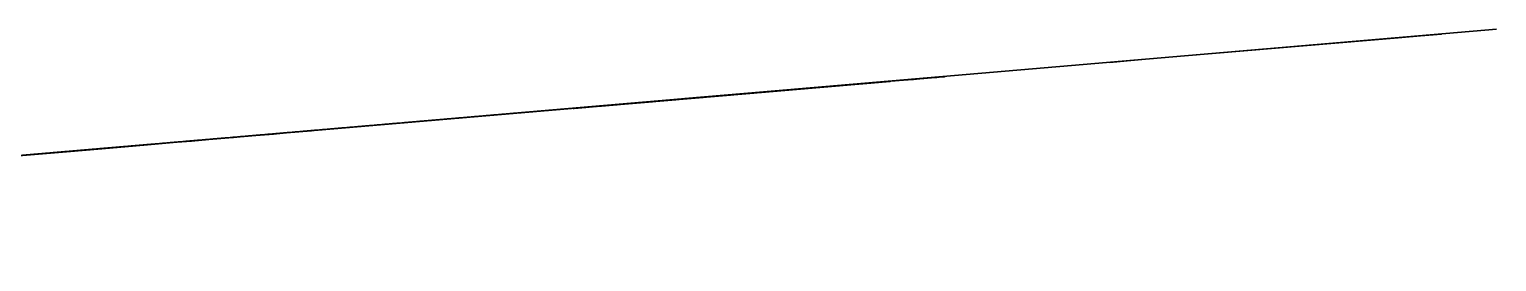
# Model space of a CAD drawing. Header units: millimetres. Extents: x 235072 to 246269, y 20126 to 21085.
# Drawn here: x 245608 to 246269, y 20980 to 21085 of the extents above; entities that cross this region are included whole.
import ezdxf

# ---------------------------------------------------------------- set-up
doc = ezdxf.new("R2010")
doc.units = ezdxf.units.MM
doc.header["$MEASUREMENT"] = 0
doc.linetypes.add('CENTER2', pattern=[1.125, 0.75, -0.125, 0.125, -0.125])
doc.linetypes.add('HIDDEN2', pattern=[0.1875, 0.125, -0.0625])
for name, color, linetype in [('Section 1-150-SL-B4-221', 85, 'Continuous'), ('Section 1-300-CEN-D3-258', 70, 'Continuous'), ('Section 1-CENTER', 1, 'CENTER2'), ('Section 1-HIDDEN', 7, 'HIDDEN2'), ('Section 1-PROPOSED_PIPE_SUPPORT_2', 6, 'Continuous'), ('Section 1-PROPOSED_PIPE_SUPPORT_3', 6, 'Continuous'), ('Section 1-RE', 5, 'Continuous'), ('Section 1-SLUDGE TO STRAIN PRESS INLET', 3, 'Continuous')]:
    doc.layers.add(name, color=color, linetype=linetype)

# ---------------------------------------------------------------- blocks, each defined once
blk = doc.blocks.new('*U299')
at = {"layer": 'Section 1-300-CEN-D3-258', "color": 0, "linetype": 'ByBlock', "lineweight": -2}
for p, q in [((245594, 21027.38, 23474.12), (245271.89, 20999.8, 23797.41)), ((245043.73, 20980.27, 23568.41), (245365.84, 21007.85, 23245.13)), ((245271.89, 20999.8, 23797.41), (245043.73, 20980.27, 23568.41))]:
    blk.add_line(p, q, dxfattribs=at)
at = {"layer": 'Section 1-300-CEN-D3-258', "color": 0, "linetype": 'ByBlock', "lineweight": -2, "extrusion": (-0.085306, 0.996355, 6.93889e-18)}
blk.add_ellipse((245479.92, 21017.61, 23359.62), major_axis=(114.08, 9.77, 114.5), ratio=0.999999, start_param=0, end_param=0.830525, dxfattribs=at)
at = {"layer": 'Section 1-CENTER'}
for p in [(245157.81, 20990.03, 23682.91), (245479.92, 21017.61, 23359.62)]:
    blk.add_line(p, (245479.6, 21017.59, 23359.95), dxfattribs=at)
at = {"layer": 'Section 1-HIDDEN'}
blk.add_line((245365.84, 21007.85, 23245.13), (245365.84, 21007.85, 23245.12), dxfattribs=at)
at = {"layer": 'Section 1-HIDDEN', "extrusion": (-0.085306, 0.996355, 6.93889e-18)}
blk.add_ellipse((245479.92, 21017.61, 23359.62), major_axis=(114.08, 9.77, 114.5), ratio=0.999999, start_param=0.830525, end_param=4.712389, dxfattribs=at)
at = {"layer": 'Section 1-HIDDEN', "extrusion": (-0.085306, 0.996355, -6.93889e-18)}
blk.add_ellipse((245479.92, 21017.61, 23359.62), major_axis=(114.08, 9.77, 114.5), ratio=0.999999, start_param=-1.570796, end_param=0, dxfattribs=at)
blk = doc.blocks.new('*U302')
at = {"layer": 'Section 1-PROPOSED_PIPE_SUPPORT_2', "color": 0, "linetype": 'ByBlock', "lineweight": -2}
for p, q in [((245376.49, 21008.76, 23692.43), (245659.29, 21032.97, 23692.43)), ((245383.16, 21009.33, 23685.73), (245659.29, 21032.97, 23685.73)), ((245465.84, 21016.41, 23677.73), (245659.29, 21032.97, 23677.73)), ((245465.84, 21016.41, 23607.13), (245659.29, 21032.97, 23607.13)), ((245469.45, 21016.72, 23599.13), (245659.29, 21032.97, 23599.13)), ((245476.12, 21017.29, 23592.43), (245659.29, 21032.97, 23592.43)), ((245659.29, 21032.97, 23677.73), (245659.29, 21032.97, 23607.13)), ((245659.29, 21032.97, 23685.73), (245659.29, 21032.97, 23677.73)), ((245659.29, 21032.97, 23692.43), (245659.29, 21032.97, 23685.73)), ((245659.29, 21032.97, 23607.13), (245659.29, 21032.97, 23599.13)), ((245659.29, 21032.97, 23599.13), (245659.29, 21032.97, 23592.43)), ((245391.13, 21010.01, 23677.73), (245465.84, 21016.41, 23677.73)), ((245461.48, 21016.03, 23607.13), (245465.84, 21016.41, 23607.13)), ((245465.84, 21016.41, 23607.13), (245465.84, 21016.41, 23602.75)), ((245465.84, 21016.41, 23685.73), (245465.84, 21016.41, 23677.73))]:
    blk.add_line(p, q, dxfattribs=at)
blk = doc.blocks.new('*U303')
at = {"layer": 'Section 1-PROPOSED_PIPE_SUPPORT_2', "color": 0, "linetype": 'ByBlock', "lineweight": -2}
for p, q in [((245522.74, 21021.28, 24112.96), (245638.91, 21031.23, 24112.96)), ((245529.42, 21021.85, 24106.26), (245645.58, 21031.8, 24106.26)), ((245537.39, 21022.53, 24098.26), (245653.55, 21032.48, 24098.26)), ((245607.73, 21028.56, 24027.66), (245659.29, 21032.97, 24027.66)), ((245615.7, 21029.24, 24019.66), (245659.29, 21032.97, 24019.66)), ((245622.38, 21029.81, 24012.96), (245659.29, 21032.97, 24012.96)), ((245659.29, 21032.97, 24092.5), (245659.29, 21032.97, 24027.66)), ((245659.29, 21032.97, 24027.66), (245659.29, 21032.97, 24019.66)), ((245659.29, 21032.97, 24019.66), (245659.29, 21032.97, 24012.96)), ((245420.18, 21012.5, 24019.66), (245530.7, 21021.96, 24019.66)), ((245426.86, 21013.07, 24012.96), (245537.38, 21022.53, 24012.96)), ((245465.84, 21016.41, 24027.66), (245522.73, 21021.28, 24027.66)), ((245327.22, 21004.54, 24112.96), (245437.74, 21014, 24112.96)), ((245333.9, 21005.11, 24106.26), (245444.42, 21014.57, 24106.26)), ((245341.87, 21005.79, 24098.26), (245452.39, 21015.26, 24098.26)), ((245412.21, 21011.82, 24027.66), (245465.84, 21016.41, 24027.66)), ((245465.84, 21016.41, 24027.66), (245465.84, 21016.41, 24019.66))]:
    blk.add_line(p, q, dxfattribs=at)
blk = doc.blocks.new('*U305')
at = {"layer": 'Section 1-PROPOSED_PIPE_SUPPORT_2', "color": 0, "linetype": 'ByBlock', "lineweight": -2}
for p, q in [((245169.64, 20991.05, 23187.66), (245738.01, 21039.71, 23187.66)), ((245169.64, 20991.05, 23180.96), (245738.01, 21039.71, 23180.96)), ((245169.64, 20991.05, 23094.36), (245738.01, 21039.71, 23094.36)), ((245169.64, 20991.05, 23087.66), (245738.01, 21039.71, 23087.66)), ((245475.81, 21017.26, 23102.36), (245738.01, 21039.71, 23102.36)), ((245475.81, 21017.26, 23172.96), (245738.01, 21039.71, 23172.96)), ((245738.01, 21039.71, 23187.66), (245738.01, 21039.71, 23180.96)), ((245738.01, 21039.71, 23102.36), (245738.01, 21039.71, 23094.36)), ((245738.01, 21039.71, 23172.96), (245738.01, 21039.71, 23102.36)), ((245738.01, 21039.71, 23094.36), (245738.01, 21039.71, 23087.66)), ((245738.01, 21039.71, 23180.96), (245738.01, 21039.71, 23172.96)), ((245169.64, 20991.05, 23172.96), (245475.81, 21017.26, 23172.96)), ((245169.64, 20991.05, 23102.36), (245475.81, 21017.26, 23102.36)), ((245475.81, 21017.26, 23180.96), (245475.81, 21017.26, 23172.96)), ((245475.81, 21017.26, 23102.36), (245475.81, 21017.26, 23094.36))]:
    blk.add_line(p, q, dxfattribs=at)
blk = doc.blocks.new('*U307')
at = {"layer": 'Section 1-PROPOSED_PIPE_SUPPORT_2', "color": 0, "linetype": 'ByBlock', "lineweight": -2}
for p, q in [((245433.48, 21013.64, 23005.92), (245738.01, 21039.71, 23005.92)), ((245440.15, 21014.21, 23012.62), (245738.01, 21039.71, 23012.62)), ((245475.81, 21017.26, 23020.62), (245738.01, 21039.71, 23020.62)), ((245738.01, 21039.71, 23020.62), (245738.01, 21039.71, 23012.62)), ((245738.01, 21039.71, 23087.66), (245738.01, 21039.71, 23020.62)), ((245738.01, 21039.71, 23012.62), (245738.01, 21039.71, 23005.92)), ((245448.13, 21014.89, 23020.62), (245475.81, 21017.26, 23020.62)), ((245475.81, 21017.26, 23020.62), (245475.81, 21017.26, 23012.62)), ((245169.64, 20991.05, 23020.62), (245377.67, 21008.86, 23020.62)), ((245169.64, 20991.05, 23012.62), (245369.7, 21008.18, 23012.62)), ((245169.64, 20991.05, 23005.92), (245363.03, 21007.6, 23005.92))]:
    blk.add_line(p, q, dxfattribs=at)
blk = doc.blocks.new('*U311')
at = {"layer": 'Section 1-300-CEN-D3-258', "color": 0, "linetype": 'ByBlock', "lineweight": -2}
for p, q in [((245641.25, 21031.43, 23267.13), (245641.25, 21031.43, 23359.62)), ((245318.58, 21003.8, 23267.13), (245318.58, 21003.8, 23292.55))]:
    blk.add_line(p, q, dxfattribs=at)
at = {"layer": 'Section 1-300-CEN-D3-258', "color": 0, "linetype": 'ByBlock', "lineweight": -2, "extrusion": (-0.085306, 0.996355, 2.0463e-34)}
for start_param, end_param in [(1.570796, 2.083694), (-2.083694, -1.570796)]:
    blk.add_ellipse((245479.92, 21017.61, 23267.13), major_axis=(0, 0, 161.95), ratio=0.999866, start_param=start_param, end_param=end_param, dxfattribs=at)
at = {"layer": 'Section 1-300-CEN-D3-258', "color": 0, "linetype": 'ByBlock', "lineweight": -2, "extrusion": (-0.085306, 0.996355, -2.45002e-18)}
blk.add_ellipse((245479.92, 21017.61, 23359.62), major_axis=(-161.33, -13.81), ratio=0.999866, start_param=3.100194, end_param=3.186726, dxfattribs=at)
at = {"layer": 'Section 1-HIDDEN'}
for p, q in [((245479.92, 21017.61, 23359.62), (245479.92, 21017.61, 23267.13)), ((245318.58, 21003.8, 23292.55), (245318.58, 21003.8, 23359.62))]:
    blk.add_line(p, q, dxfattribs=at)
at = {"layer": 'Section 1-HIDDEN', "extrusion": (-0.085306, 0.996355, 2.01945e-19)}
blk.add_ellipse((245479.92, 21017.61, 23359.62), major_axis=(-161.33, -13.81), ratio=0.999866, start_param=3.186726, end_param=7.853982, dxfattribs=at)
at = {"layer": 'Section 1-HIDDEN', "extrusion": (-0.085306, 0.996355, 2.0463e-34)}
for start_param, end_param in [(-1.570796, 1.570796), (2.083694, 3.141593), (-3.141593, -2.083694)]:
    blk.add_ellipse((245479.92, 21017.61, 23267.13), major_axis=(0, 0, 161.95), ratio=0.999866, start_param=start_param, end_param=end_param, dxfattribs=at)
at = {"layer": 'Section 1-HIDDEN', "extrusion": (-0.085306, 0.996355, 5.933e-19)}
blk.add_ellipse((245479.92, 21017.61, 23359.62), major_axis=(-161.33, -13.81), ratio=0.999866, start_param=1.570796, end_param=3.100194, dxfattribs=at)
blk = doc.blocks.new('*U312')
at = {"layer": 'Section 1-CENTER'}
blk.add_line((245639.88, 21031.31, 23952.74), (245390.53, 21009.96, 24203), dxfattribs=at)
at = {"layer": 'Section 1-HIDDEN'}
for p, q in [((245369.28, 21008.14, 24181.68), (245369.28, 21008.14, 24181.68)), ((245390.53, 21009.96, 24203), (245377.11, 21008.81, 24216.47)), ((245411.78, 21011.78, 24224.33), (245411.78, 21011.78, 24224.33))]:
    blk.add_line(p, q, dxfattribs=at)
at = {"layer": 'Section 1-HIDDEN', "extrusion": (0.085306, -0.996355, 8.57647e-15)}
blk.add_ellipse((245639.88, 21031.31, 23952.74), major_axis=(21.25, 1.82, 21.33), ratio=0.00739, start_param=-1.563406, end_param=4.719779, dxfattribs=at)
at = {"layer": 'Section 1-HIDDEN', "extrusion": (-0.085306, 0.996355, -2.52853e-14)}
blk.add_ellipse((245390.53, 21009.96, 24203), major_axis=(21.25, 1.82, 21.33), ratio=0.00739, start_param=3.139259, end_param=6.275795, dxfattribs=at)
at = {"layer": 'Section 1-HIDDEN', "extrusion": (-0.085306, 0.996355, -8.28504e-15)}
blk.add_ellipse((245390.53, 21009.96, 24203), major_axis=(21.25, 1.82, 21.33), ratio=0.00739, start_param=-0.00739, end_param=0.002334, dxfattribs=at)
at = {"layer": 'Section 1-RE', "color": 0, "linetype": 'ByBlock', "lineweight": -2}
for p, q in [((245369.28, 21008.14, 24181.68), (245618.63, 21029.49, 23931.41)), ((245411.78, 21011.78, 24224.33), (245661.13, 21033.13, 23974.06))]:
    blk.add_line(p, q, dxfattribs=at)
at = {"layer": 'Section 1-RE', "color": 0, "linetype": 'ByBlock', "lineweight": -2, "extrusion": (-0.085306, 0.996355, -4.86416e-15)}
blk.add_ellipse((245390.53, 21009.96, 24203), major_axis=(21.25, 1.82, 21.33), ratio=0.00739, start_param=0.002334, end_param=3.139259, dxfattribs=at)
blk = doc.blocks.new('*U315')
at = {"layer": 'Section 1-150-SL-B4-221', "color": 0, "linetype": 'ByBlock', "lineweight": -2}
for p, q in [((245616.1, 21029.27, 24135.85), (245675.62, 21034.37, 24195.1)), ((245513.9, 21020.52, 24346.87), (245513.9, 21020.52, 24178.59))]:
    blk.add_line(p, q, dxfattribs=at)
at = {"layer": 'Section 1-150-SL-B4-221', "color": 0, "linetype": 'ByBlock', "lineweight": -2, "extrusion": (-0.085306, 0.996355, -3.40508e-30)}
blk.add_arc((-246412.13, 24034.13), 312.74, 90, 135.20454, dxfattribs=at)
at = {"layer": 'Section 1-150-SL-B4-221', "color": 0, "linetype": 'ByBlock', "lineweight": -2, "extrusion": (0.085306, -0.996355, 0)}
blk.add_arc((246412.13, 24034.13), 144.46, 44.76076, 90, dxfattribs=at)
at = {"layer": 'Section 1-CENTER'}
for p in [(245675.62, 21034.37, 24195.1), (245513.9, 21020.52, 24262.73)]:
    blk.add_line(p, (245608.8, 21028.65, 24262.73), dxfattribs=at)
at = {"layer": 'Section 1-HIDDEN'}
blk.add_line((245675.62, 21034.37, 24195.1), (245735.15, 21039.47, 24254.34), dxfattribs=at)
at = {"layer": 'Section 1-HIDDEN', "extrusion": (-0.085306, 0.996355, -9.73973e-24)}
blk.add_arc((-246412.13, 24034.13), 312.74, 135.20454, 135.23924, dxfattribs=at)
blk = doc.blocks.new('*U316')
at = {"layer": 'Section 1-150-SL-B4-221', "color": 0, "linetype": 'ByBlock', "lineweight": -2}
for p, q in [((245835.26, 21048.04, 24153.87), (245716.7, 21037.89, 24034.88)), ((245735.02, 21039.45, 24254.48), (245835.26, 21048.04, 24153.87)), ((245616.35, 21029.29, 24135.6), (245716.7, 21037.89, 24034.88)), ((245616.35, 21029.29, 24135.6), (245675.62, 21034.37, 24195.1))]:
    blk.add_line(p, q, dxfattribs=at)
at = {"layer": 'Section 1-CENTER'}
blk.add_line((245775.98, 21042.96, 24094.37), (245675.62, 21034.37, 24195.1), dxfattribs=at)
at = {"layer": 'Section 1-HIDDEN'}
for p, q in [((245675.62, 21034.37, 24195.1), (245734.9, 21039.44, 24254.59)), ((245734.9, 21039.44, 24254.59), (245735.02, 21039.45, 24254.48))]:
    blk.add_line(p, q, dxfattribs=at)
blk = doc.blocks.new('*U317')
at = {"layer": 'Section 1-CENTER'}
blk.add_line((245692.73, 21035.83, 23861.53), (245640, 21031.32, 23952.54), dxfattribs=at)
at = {"layer": 'Section 1-HIDDEN'}
for p, q in [((245618.63, 21029.49, 23931.41), (245661.13, 21033.13, 23974.06)), ((245640, 21031.32, 23952.54), (245639.88, 21031.31, 23952.74))]:
    blk.add_line(p, q, dxfattribs=at)
at = {"layer": 'Section 1-RE', "color": 0, "linetype": 'ByBlock', "lineweight": -2}
for p, q in [((245732.99, 21039.28, 23901.94), (245652.47, 21032.39, 23821.12)), ((245661.13, 21033.13, 23974.06), (245732.99, 21039.28, 23901.94)), ((245652.47, 21032.39, 23821.12), (245618.63, 21029.49, 23931.41))]:
    blk.add_line(p, q, dxfattribs=at)
blk = doc.blocks.new('*U318')
at = {"layer": 'Section 1-CENTER'}
blk.add_line((245829.67, 21047.56, 23724.09), (245692.73, 21035.83, 23861.53), dxfattribs=at)
at = {"layer": 'Section 1-RE', "color": 0, "linetype": 'ByBlock', "lineweight": -2}
for p, q in [((245732.99, 21039.28, 23901.94), (245869.93, 21051, 23764.5)), ((245869.93, 21051, 23764.5), (245789.4, 21044.11, 23683.68)), ((245652.47, 21032.39, 23821.12), (245789.4, 21044.11, 23683.68)), ((245652.47, 21032.39, 23821.12), (245732.99, 21039.28, 23901.94))]:
    blk.add_line(p, q, dxfattribs=at)
blk = doc.blocks.new('*U319')
at = {"layer": 'Section 1-150-SL-B4-221', "color": 0, "linetype": 'ByBlock', "lineweight": -2}
for p, q in [((245996.31, 21061.83, 23992.22), (245835.26, 21048.04, 24153.87)), ((245716.7, 21037.89, 24034.88), (245877.76, 21051.68, 23873.23)), ((245835.26, 21048.04, 24153.87), (245716.7, 21037.89, 24034.88))]:
    blk.add_line(p, q, dxfattribs=at)
at = {"layer": 'Section 1-150-SL-B4-221', "color": 0, "linetype": 'ByBlock', "lineweight": -2, "extrusion": (-0.085306, 0.996355, 4.67919e-30)}
blk.add_arc((-246836.81, 23932.73), 84.14, 135, 315, dxfattribs=at)
at = {"layer": 'Section 1-CENTER'}
blk.add_line((245775.98, 21042.96, 24094.37), (245937.04, 21056.75, 23932.73), dxfattribs=at)
at = {"layer": 'Section 1-HIDDEN', "extrusion": (-0.085306, 0.996355, -7.1548e-32)}
blk.add_arc((-246836.81, 23932.73), 84.14, 45, 135, dxfattribs=at)
at = {"layer": 'Section 1-HIDDEN', "extrusion": (-0.085306, 0.996355, 4.76258e-30)}
blk.add_arc((-246836.81, 23932.73), 84.14, 315, 45, dxfattribs=at)
blk = doc.blocks.new('*U320')
at = {"layer": 'Section 1-PROPOSED_PIPE_SUPPORT_3', "color": 0, "linetype": 'ByBlock', "lineweight": -2}
for p, q in [((246095.1, 21070.28, 23848.59), (245786.15, 21043.83, 23848.59)), ((246095.1, 21070.28, 23841.89), (245792.82, 21044.4, 23841.89)), ((246095.1, 21070.28, 23833.89), (245800.8, 21045.09, 23833.89)), ((246095.1, 21070.28, 23763.29), (245871.14, 21051.11, 23763.29)), ((246095.1, 21070.28, 23755.29), (245879.11, 21051.79, 23755.29)), ((246095.1, 21070.28, 23748.59), (245885.78, 21052.36, 23748.59))]:
    blk.add_line(p, q, dxfattribs=at)
blk = doc.blocks.new('*U321')
at = {"layer": 'Section 1-PROPOSED_PIPE_SUPPORT_3', "color": 0, "linetype": 'ByBlock', "lineweight": -2}
for p, q in [((246095.1, 21070.28, 24178.59), (245810.62, 21045.93, 24178.59)), ((246095.1, 21070.28, 24171.89), (245817.3, 21046.5, 24171.89)), ((246095.1, 21070.28, 24163.89), (245825.27, 21047.18, 24163.89)), ((246095.1, 21070.28, 24093.29), (245895.61, 21053.2, 24093.29)), ((246095.1, 21070.28, 24085.29), (245903.58, 21053.89, 24085.29)), ((246095.1, 21070.28, 24078.59), (245910.26, 21054.46, 24078.59))]:
    blk.add_line(p, q, dxfattribs=at)
blk = doc.blocks.new('*U322')
at = {"layer": 'Section 1-PROPOSED_PIPE_SUPPORT_3', "color": 0, "linetype": 'ByBlock', "lineweight": -2}
for p, q in [((246095.1, 21070.28, 24508.59), (245778.97, 21043.22, 24508.59)), ((246095.1, 21070.28, 24501.89), (245778.97, 21043.22, 24501.89)), ((246095.1, 21070.28, 24493.89), (245778.97, 21043.22, 24493.89)), ((246095.1, 21070.28, 24423.29), (245778.97, 21043.22, 24423.29)), ((246095.1, 21070.28, 24415.29), (245778.97, 21043.22, 24415.29)), ((246095.1, 21070.28, 24408.59), (245778.97, 21043.22, 24408.59)), ((245778.97, 21043.22, 24493.89), (245778.97, 21043.22, 24423.29)), ((245778.97, 21043.22, 24501.89), (245778.97, 21043.22, 24493.89)), ((245778.97, 21043.22, 24508.59), (245778.97, 21043.22, 24501.89)), ((245778.97, 21043.22, 24415.29), (245778.97, 21043.22, 24408.59)), ((245778.97, 21043.22, 24423.29), (245778.97, 21043.22, 24415.29))]:
    blk.add_line(p, q, dxfattribs=at)
blk = doc.blocks.new('*U323')
at = {"layer": 'Section 1-PROPOSED_PIPE_SUPPORT_3', "color": 0, "linetype": 'ByBlock', "lineweight": -2}
for p, q in [((246095.1, 21070.28, 22871.59), (245778.97, 21043.22, 22871.59)), ((246095.1, 21070.28, 22864.89), (245778.97, 21043.22, 22864.89)), ((246095.1, 21070.28, 22856.89), (245778.97, 21043.22, 22856.89)), ((246095.1, 21070.28, 22786.29), (245778.97, 21043.22, 22786.29)), ((246095.1, 21070.28, 22778.29), (245778.97, 21043.22, 22778.29)), ((246095.1, 21070.28, 22771.59), (245778.97, 21043.22, 22771.59)), ((245778.97, 21043.22, 22856.89), (245778.97, 21043.22, 22786.29)), ((245778.97, 21043.22, 22864.89), (245778.97, 21043.22, 22856.89)), ((245778.97, 21043.22, 22871.59), (245778.97, 21043.22, 22864.89)), ((245778.97, 21043.22, 22778.29), (245778.97, 21043.22, 22771.59)), ((245778.97, 21043.22, 22786.29), (245778.97, 21043.22, 22778.29))]:
    blk.add_line(p, q, dxfattribs=at)
blk = doc.blocks.new('*U324')
at = {"layer": 'Section 1-PROPOSED_PIPE_SUPPORT_3', "color": 0, "linetype": 'ByBlock', "lineweight": -2}
for p, q in [((246095.1, 21070.28, 23559.18), (245778.97, 21043.22, 23559.18)), ((246095.1, 21070.28, 23552.48), (245778.97, 21043.22, 23552.48)), ((246095.1, 21070.28, 23544.48), (245778.97, 21043.22, 23544.48)), ((246095.1, 21070.28, 23473.88), (245778.97, 21043.22, 23473.88)), ((246095.1, 21070.28, 23465.88), (245778.97, 21043.22, 23465.88)), ((246095.1, 21070.28, 23459.18), (245778.97, 21043.22, 23459.18)), ((245778.97, 21043.22, 23544.48), (245778.97, 21043.22, 23473.88)), ((245778.97, 21043.22, 23552.48), (245778.97, 21043.22, 23544.48)), ((245778.97, 21043.22, 23559.18), (245778.97, 21043.22, 23552.48)), ((245778.97, 21043.22, 23465.88), (245778.97, 21043.22, 23459.18)), ((245778.97, 21043.22, 23473.88), (245778.97, 21043.22, 23465.88))]:
    blk.add_line(p, q, dxfattribs=at)
blk = doc.blocks.new('*U325')
at = {"layer": 'Section 1-PROPOSED_PIPE_SUPPORT_3', "color": 0, "linetype": 'ByBlock', "lineweight": -2}
for p, q in [((246095.1, 21070.28, 23251.59), (245778.97, 21043.22, 23251.59)), ((246095.1, 21070.28, 23244.89), (245778.97, 21043.22, 23244.89)), ((246095.1, 21070.28, 23236.89), (245778.97, 21043.22, 23236.89)), ((246095.1, 21070.28, 23166.29), (245778.97, 21043.22, 23166.29)), ((246095.1, 21070.28, 23158.29), (245778.97, 21043.22, 23158.29)), ((246095.1, 21070.28, 23151.59), (245778.97, 21043.22, 23151.59)), ((245778.97, 21043.22, 23236.89), (245778.97, 21043.22, 23166.29)), ((245778.97, 21043.22, 23244.89), (245778.97, 21043.22, 23236.89)), ((245778.97, 21043.22, 23251.59), (245778.97, 21043.22, 23244.89)), ((245778.97, 21043.22, 23158.29), (245778.97, 21043.22, 23151.59)), ((245778.97, 21043.22, 23166.29), (245778.97, 21043.22, 23158.29))]:
    blk.add_line(p, q, dxfattribs=at)
blk = doc.blocks.new('*U326')
at = {"layer": 'Section 1-CENTER'}
blk.add_line((245829.67, 21047.56, 23724.09), (245937.04, 21056.75, 23616.33), dxfattribs=at)
at = {"layer": 'Section 1-HIDDEN', "extrusion": (-0.085306, 0.996355, 1.15619e-30)}
blk.add_arc((-246836.81, 23616.33), 57.15, 45, 135, dxfattribs=at)
at = {"layer": 'Section 1-HIDDEN', "extrusion": (-0.085306, 0.996355, 1.15148e-30)}
blk.add_arc((-246836.81, 23616.33), 57.15, 315, 45, dxfattribs=at)
at = {"layer": 'Section 1-RE', "color": 0, "linetype": 'ByBlock', "lineweight": -2}
for p, q in [((245977.3, 21060.2, 23656.74), (245869.93, 21051, 23764.5)), ((245789.4, 21044.11, 23683.68), (245896.77, 21053.3, 23575.92)), ((245869.93, 21051, 23764.5), (245789.4, 21044.11, 23683.68))]:
    blk.add_line(p, q, dxfattribs=at)
at = {"layer": 'Section 1-RE', "color": 0, "linetype": 'ByBlock', "lineweight": -2, "extrusion": (-0.085306, 0.996355, 1.15148e-30)}
blk.add_arc((-246836.81, 23616.33), 57.15, 135, 315, dxfattribs=at)
blk = doc.blocks.new('*U327')
at = {"layer": 'Section 1-PROPOSED_PIPE_SUPPORT_3', "color": 0, "linetype": 'ByBlock', "lineweight": -2}
for p, q in [((246269.46, 21085.21, 21892.97), (245821.11, 21046.82, 21892.97)), ((245821.11, 21046.82, 21904.97), (246269.46, 21085.21, 21904.97)), ((246269.46, 21085.21, 21892.97), (246269.46, 21085.21, 21904.97)), ((245821.11, 21046.82, 21904.97), (245821.11, 21046.82, 21892.97))]:
    blk.add_line(p, q, dxfattribs=at)
blk = doc.blocks.new('*U328')
at = {"layer": 'Section 1-PROPOSED_PIPE_SUPPORT_3', "color": 0, "linetype": 'ByBlock', "lineweight": -2}
for p, q in [((246085.14, 21069.43, 22154.97), (245846.01, 21048.96, 21914.97)), ((246095.1, 21070.28, 22154.97), (246085.14, 21069.43, 22154.97)), ((245846.01, 21048.96, 21914.97), (245846.01, 21048.96, 21904.97))]:
    blk.add_line(p, q, dxfattribs=at)
blk = doc.blocks.new('*U329')
at = {"layer": 'Section 1-150-SL-B4-221', "color": 0, "linetype": 'ByBlock', "lineweight": -2, "extrusion": (-0.085306, 0.996355, -9.34571e-34)}
blk.add_arc((-246836.81, 23932.73), 84.14, 135, 315, dxfattribs=at)
at = {"layer": 'Section 1-HIDDEN', "extrusion": (-0.085306, 0.996355, 1.06794e-28)}
blk.add_arc((-246836.81, 23932.73), 84.14, 90, 135, dxfattribs=at)
at = {"layer": 'Section 1-HIDDEN', "extrusion": (-0.085306, 0.996355, 2.17767e-31)}
blk.add_arc((-246836.81, 23932.73), 84.14, 315, 90, dxfattribs=at)
blk = doc.blocks.new('*U330')
at = {"layer": 'Section 1-SLUDGE TO STRAIN PRESS INLET', "color": 0, "linetype": 'ByBlock', "lineweight": -2, "extrusion": (0.085306, -0.996355, 0)}
blk.add_circle((246836.81, 22955.73), 84.14, dxfattribs=at)
blk = doc.blocks.new('*U331')
at = {"layer": 'Section 1-SLUDGE TO STRAIN PRESS INLET', "color": 0, "linetype": 'ByBlock', "lineweight": -2, "extrusion": (0.085306, -0.996355, 0)}
blk.add_circle((246836.81, 23335.73), 84.14, dxfattribs=at)
blk = doc.blocks.new('*U332')
at = {"layer": 'Section 1-HIDDEN', "extrusion": (-0.085306, 0.996355, -2.14763e-30)}
blk.add_arc((-246836.81, 23616.33), 57.15, 90, 135, dxfattribs=at)
at = {"layer": 'Section 1-HIDDEN', "extrusion": (-0.085306, 0.996355, 1.16881e-30)}
blk.add_arc((-246836.81, 23616.33), 57.15, 315, 90, dxfattribs=at)
at = {"layer": 'Section 1-RE', "color": 0, "linetype": 'ByBlock', "lineweight": -2, "extrusion": (-0.085306, 0.996355, -9.68534e-32)}
blk.add_arc((-246836.81, 23616.33), 57.15, 135, 315, dxfattribs=at)
blk = doc.blocks.new('*U333')
at = {"layer": 'Section 1-HIDDEN'}
blk.add_open_spline([(245937.03, 21056.75, 23848.59), (245937.03, 21056.75, 23862.61), (245937.03, 21056.75, 23890.66), (245937.04, 21056.75, 23932.73), (245937.04, 21056.75, 23974.8), (245937.04, 21056.75, 24002.84), (245937.04, 21056.75, 24016.87)], degree=3, dxfattribs=at)
blk = doc.blocks.new('*U334')
at = {"layer": 'Section 1-HIDDEN'}
blk.add_open_spline([(245937.04, 21056.75, 22871.59), (245937.04, 21056.75, 22885.61), (245937.04, 21056.75, 22913.66), (245937.04, 21056.75, 22955.73), (245937.04, 21056.75, 22997.8), (245937.04, 21056.75, 23025.84), (245937.04, 21056.75, 23039.87)], degree=3, dxfattribs=at)
blk = doc.blocks.new('*U335')
at = {"layer": 'Section 1-HIDDEN'}
blk.add_open_spline([(245937.04, 21056.75, 23251.59), (245937.04, 21056.75, 23265.61), (245937.04, 21056.75, 23293.66), (245937.04, 21056.75, 23335.73), (245937.04, 21056.75, 23377.8), (245937.04, 21056.75, 23405.84), (245937.04, 21056.75, 23419.87)], degree=3, dxfattribs=at)
blk = doc.blocks.new('*U336')
at = {"layer": 'Section 1-PROPOSED_PIPE_SUPPORT_3', "color": 0, "linetype": 'ByBlock', "lineweight": -2}
for p, q in [((246114.53, 21071.95, 24558.59), (246225.13, 21081.42, 24558.59)), ((246225.13, 21081.42, 24558.59), (246235.09, 21082.27, 24558.59)), ((246225.13, 21081.42, 21904.97), (246225.13, 21081.42, 24558.59)), ((246235.09, 21082.27, 24558.59), (246244.56, 21083.08, 24558.59)), ((246235.09, 21082.27, 21904.97), (246235.09, 21082.27, 24558.59)), ((246244.56, 21083.08, 21904.97), (246244.56, 21083.08, 24558.59)), ((246095.1, 21070.28, 24558.59), (246104.57, 21071.09, 24558.59)), ((246095.1, 21070.28, 21904.97), (246095.1, 21070.28, 24558.59)), ((246104.57, 21071.09, 24558.59), (246114.53, 21071.95, 24558.59)), ((246104.57, 21071.09, 21904.97), (246104.57, 21071.09, 24558.59)), ((246114.53, 21071.95, 21904.97), (246114.53, 21071.95, 24558.59))]:
    blk.add_line(p, q, dxfattribs=at)

msp = doc.modelspace()

# ---------------------------------------------------------------- block references
at = {"layer": 'Section 1-150-SL-B4-221'}
for name in ['*U319', '*U329', '*U333', '*U316', '*U315']:
    msp.add_blockref(name, (0, 0), dxfattribs=at)
at = {"layer": 'Section 1-300-CEN-D3-258'}
for name in ['*U299', '*U311']:
    msp.add_blockref(name, (0, 0), dxfattribs=at)
at = {"layer": 'Section 1-PROPOSED_PIPE_SUPPORT_2'}
for name in ['*U305', '*U307', '*U303', '*U302']:
    msp.add_blockref(name, (0, 0), dxfattribs=at)
at = {"layer": 'Section 1-PROPOSED_PIPE_SUPPORT_3'}
for name in ['*U327', '*U336', '*U322', '*U323', '*U324', '*U325', '*U320', '*U321', '*U328']:
    msp.add_blockref(name, (0, 0), dxfattribs=at)
at = {"layer": 'Section 1-RE'}
for name in ['*U326', '*U332', '*U318', '*U317', '*U312']:
    msp.add_blockref(name, (0, 0), dxfattribs=at)
at = {"layer": 'Section 1-SLUDGE TO STRAIN PRESS INLET'}
for name in ['*U330', '*U331', '*U334', '*U335']:
    msp.add_blockref(name, (0, 0), dxfattribs=at)

doc.saveas('drawing.dxf')
